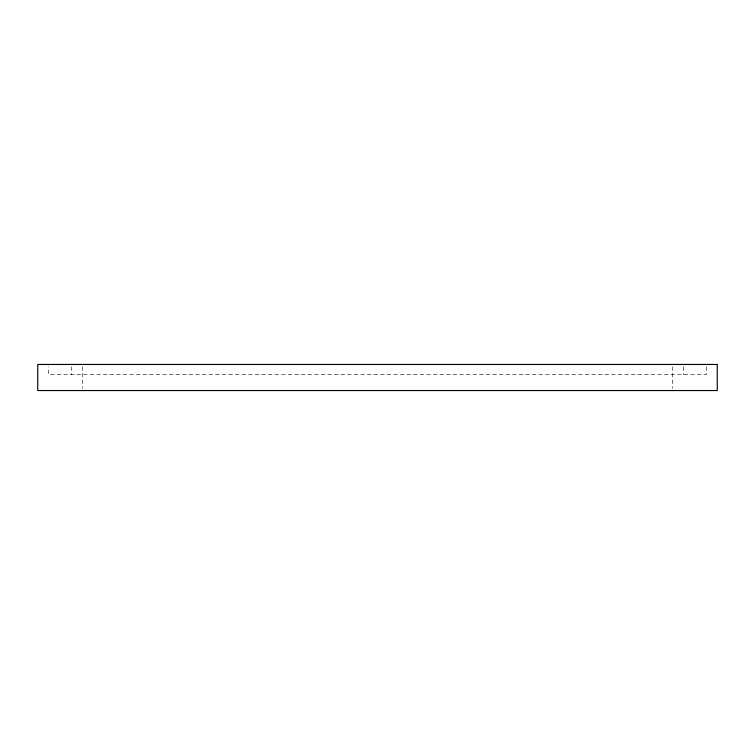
<?xml version="1.0" encoding="UTF-8"?>
<svg xmlns="http://www.w3.org/2000/svg" width="755" height="755" viewBox="0 0 755 755"><rect width="100%" height="100%" fill="white"/><g stroke="black" fill="none" stroke-linecap="round" stroke-linejoin="round"><path stroke-width="0.57" stroke-dasharray="3.77 2.83" d="M706.359 366.722L706.359 374.631L48.641 374.631L48.641 366.722M683.596 366.722L683.596 374.631M672.394 366.722L672.394 388.278M82.606 366.722L82.606 388.278M71.404 366.722L71.404 374.631"/><path stroke-width="1.13" d="M717.25 364.457L37.75 364.457L37.75 390.543L717.25 390.543L717.25 364.457"/></g></svg>
